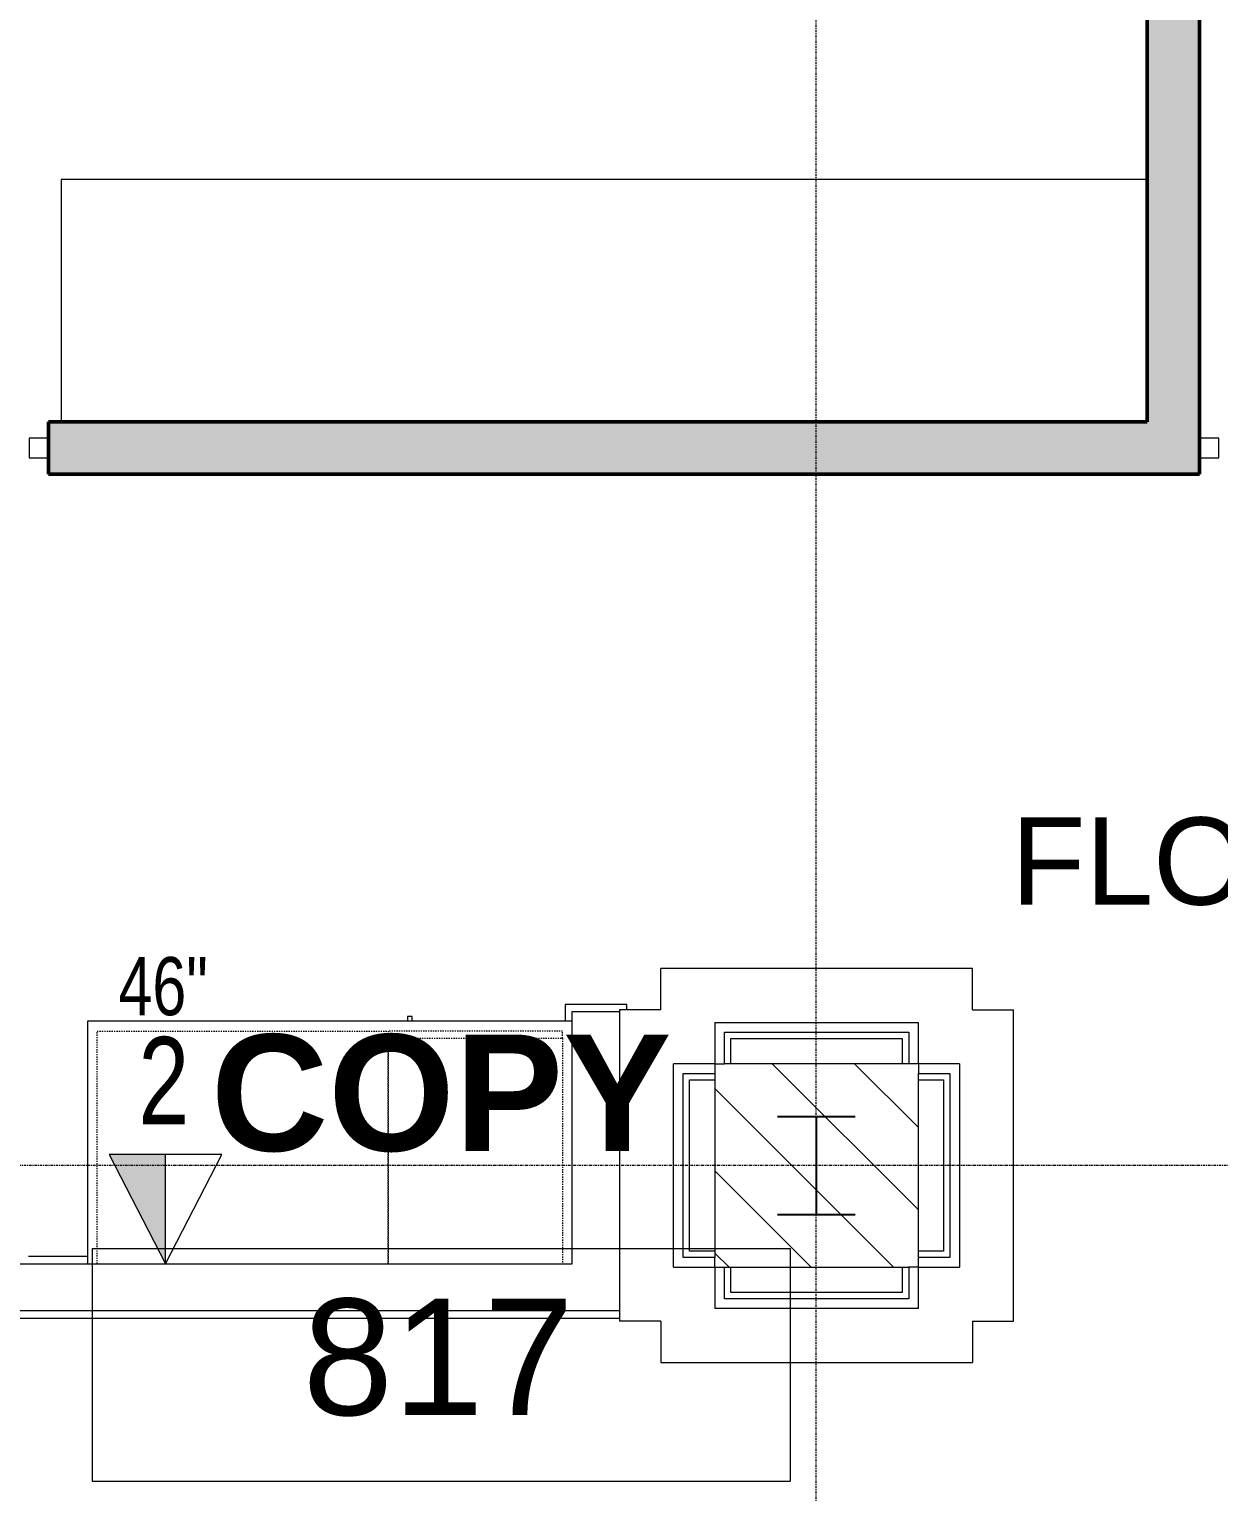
# Model space of a CAD drawing. Header units: inches. Extents: x -1205 to 1409, y -1117 to 895.
# Drawn here: x 30 to 152.6, y 488.9 to 639.7 of the extents above; entities that cross this region are included whole.
import ezdxf

# ---------------------------------------------------------------- set-up
doc = ezdxf.new("R2010")
doc.units = ezdxf.units.IN
doc.header["$MEASUREMENT"] = 0
doc.linetypes.add('Dash', pattern=[0.25, 0.125, -0.125])
doc.linetypes.add('Grid Line 1_4_', pattern=[0.4375, 0.25, -0.0625, 0.0625, -0.0625])
for name, color, linetype, lineweight in [('A-ANNO-NOTE', 131, 'Continuous', 9), ('A-AREA-IDEN', 2, 'Continuous', 9), ('A-GENM', 13, 'Continuous', 9), ('A-GLAZ-CWMG', 51, 'Continuous', 9), ('A-WALL', 113, 'Continuous', 13), ('A-WALL-PATT', 111, 'Continuous', 13), ('G-ANNO-TEXT', 231, 'Continuous', 9), ('I-WALL', 2, 'Continuous', 13), ('Q-CASE', 31, 'Continuous', 9), ('S-COLS', 52, 'Continuous', 13), ('S-COLS-SYMB', 171, 'Continuous', 20), ('S-GRID', 1, 'Continuous', 9)]:
    doc.layers.add(name, color=color, linetype=linetype, lineweight=lineweight)
doc.styles.add('Arial_1', font='arial.ttf', dxfattribs={"width": 0.75, "height": 9})
doc.styles.add('Arial_2', font='arial.ttf', dxfattribs={"width": 0.75, "height": 6})
doc.styles.add('Arial_3', font='arial.ttf', dxfattribs={"height": 9})
doc.styles.add('Arial_5', font='arial.ttf', dxfattribs={"height": 12})
doc.styles.add('Arial_B', font='arialbd.ttf', dxfattribs={"height": 12})

# ---------------------------------------------------------------- blocks, each defined once
blk = doc.blocks.new('Decorative-Column - 8th - Standard-V4-8TH FLOOR TELECOM PLAN')
at = {"layer": 'A-GENM'}
h = blk.add_hatch(dxfattribs=at)
h.set_pattern_fill('FP_13', color=53, style=0, pattern_type=2)
h.set_pattern_definition([(135, (-111.18, -522.006), (-4.24264, -4.24264), [])])
h.paths.add_polyline_path([(-10.5, -10), (10.5, -10), (10.5, 11), (-10.5, 11), (-10.5, -9)], flags=0)
at = {"layer": 'A-GENM', "color": 53}
for p, q in [((-16.07, 16.57), (-16.07, 20.82)), ((16.07, 20.82), (-16.07, 20.82)), ((16.07, 16.57), (16.07, 20.82)), ((-20.32, 16.57), (-20.32, -15.57)), ((-16.07, 16.57), (-20.32, 16.57)), ((-10.5, 15.25), (-10.5, 11)), ((-10.5, 15.25), (10.5, 15.25)), ((10.5, 11), (10.5, 15.25)), ((16.07, 16.57), (20.32, 16.57)), ((20.32, -15.57), (20.32, 16.57)), ((-9.5, 14.25), (9.5, 14.25)), ((-9.5, 11), (-9.5, 14.25)), ((-8.84, 11), (-8.84, 13.59)), ((-8.84, 13.59), (8.84, 13.59)), ((8.84, 13.59), (8.84, 11)), ((9.5, 14.25), (9.5, 11)), ((-14.75, -10), (-14.75, 11)), ((-10.5, 11), (-14.75, 11)), ((-10.5, 11), (-10.5, 10)), ((-10.5, 11), (-9.5, 11)), ((10.5, 11), (9.5, 11)), ((10.5, 11), (10.5, 10)), ((14.75, 11), (10.5, 11)), ((14.75, 11), (14.75, -10)), ((-13.75, 10), (-10.5, 10)), ((-13.75, -9), (-13.75, 10)), ((-13.09, -8.34), (-13.09, 9.34)), ((-13.09, 9.34), (-10.5, 9.34)), ((10.5, 10), (13.75, 10)), ((10.5, 9.34), (13.09, 9.34)), ((13.09, 9.34), (13.09, -8.34)), ((13.75, 10), (13.75, -9)), ((-10.5, -9), (-13.75, -9)), ((-10.5, -8.34), (-13.09, -8.34)), ((-10.5, -10), (-10.5, -9)), ((13.09, -8.34), (10.5, -8.34)), ((10.5, -10), (10.5, -9)), ((13.75, -9), (10.5, -9)), ((-14.75, -10), (-10.5, -10)), ((-10.5, -10), (-10.5, -14.25)), ((-10.5, -10), (-9.5, -10)), ((-9.5, -13.25), (-9.5, -10)), ((-8.84, -12.59), (-8.84, -10)), ((8.84, -10), (8.84, -12.59)), ((10.5, -10), (9.5, -10)), ((9.5, -10), (9.5, -13.25)), ((10.5, -10), (14.75, -10)), ((10.5, -14.25), (10.5, -10)), ((9.5, -13.25), (-9.5, -13.25)), ((8.84, -12.59), (-8.84, -12.59)), ((10.5, -14.25), (-10.5, -14.25)), ((-16.07, -15.57), (-20.32, -15.57)), ((-16.07, -15.57), (-16.07, -19.82)), ((16.07, -15.57), (20.32, -15.57)), ((16.07, -15.57), (16.07, -19.82)), ((-16.07, -19.82), (16.07, -19.82))]:
    blk.add_line(p, q, dxfattribs=at)
at = {"layer": 'S-COLS', "color": 133, "lineweight": 20}
for p, q in [((9.5, 11), (-9.5, 11)), ((-10.5, 10), (-10.5, -9)), ((10.5, -9), (10.5, 10)), ((-9.5, -10), (9.5, -10))]:
    blk.add_line(p, q, dxfattribs=at)
blk = doc.blocks.new('Counter Top wo Backsplash - 24_ Depth-5441253-8TH FLOOR TELECOM PLAN')
at = {"layer": 'Q-CASE'}
for p, q in [((2.74, -25), (2.74, 0)), ((-47.26, -25), (2.74, -25))]:
    blk.add_line(p, q, dxfattribs=at)
blk = doc.blocks.new('Rectangular Mullion - 2_ x 2_ Office Front-V101-8TH FLOOR TELECOM PLAN')
at = {"layer": 'A-GLAZ-CWMG', "color": 133, "lineweight": 20}
for p, q in [((-1, 1), (1, 1)), ((-1, -1), (-1, 1)), ((1, 1), (1, -1)), ((1, -1), (-1, -1))]:
    blk.add_line(p, q, dxfattribs=at)
blk = doc.blocks.new('Rectangular Mullion - 2_ x 2_ Office Front-V100-8TH FLOOR TELECOM PLAN')
at = {"layer": 'A-GLAZ-CWMG', "color": 133, "lineweight": 20}
for p, q in [((-2, 1), (0, 1)), ((-2, -1), (-2, 1)), ((0, 1), (0, -1)), ((0, -1), (-2, -1))]:
    blk.add_line(p, q, dxfattribs=at)
blk = doc.blocks.new('111 - 1_-6_ New-3069200-8TH FLOOR TELECOM PLAN')
at = {"layer": 'Q-CASE', "linetype": 'Dash'}
for p, q in [((-8.26, -23.25), (-8.26, 0)), ((9.74, 0), (9.74, -23.25)), ((-8.26, -23.25), (-8.26, -24)), ((9.74, -23.25), (-8.26, -23.25)), ((-8.26, -24), (9.74, -24)), ((9.74, -24), (9.74, -23.25))]:
    blk.add_line(p, q, dxfattribs=at)
at = {"layer": 'Q-CASE', "color": 53}
for p, q in [((7.24, -25), (7.24, -25.5)), ((7.24, -25.5), (7.73, -25.5)), ((7.73, -25.5), (7.73, -25))]:
    blk.add_line(p, q, dxfattribs=at)
blk = doc.blocks.new('100 - B2430-3566674-8TH FLOOR TELECOM PLAN')
at = {"layer": 'Q-CASE', "linetype": 'Dash'}
for p, q in [((-23.26, -24), (-23.26, 0)), ((6.74, 0), (6.74, -24)), ((6.74, -24), (-23.26, -24))]:
    blk.add_line(p, q, dxfattribs=at)
blk = doc.blocks.new('Wall Base - Wall Base-5492003-8TH FLOOR TELECOM PLAN')
at = {"layer": 'A-WALL', "color": 253}
for p, q in [((-64.38, 539.13), (-70.75, 539.13)), ((-70.75, 539.13), (-70.75, 538.57)), ((-64.38, 513.13), (-64.38, 539.13)), ((91.61, 539.13), (85.24, 539.13)), ((85.24, 539.13), (85.24, 537.38)), ((91.61, 538.57), (91.61, 539.13)), ((16.95, 513.13), (-64.38, 513.13)), ((18.88, 513.13), (18.14, 513.13)), ((25.68, 513.13), (21.18, 513.13)), ((28.71, 513.13), (27.97, 513.13)), ((35.99, 513.13), (29.9, 513.13)), ((-70, 506.76), (90.86, 506.76))]:
    blk.add_line(p, q, dxfattribs=at)
blk = doc.blocks.new('1236 - Counter Top - 24_ Depth-5624939-8TH FLOOR TELECOM PLAN')
at = {"layer": 'Q-CASE'}
for p, q in [((64.74, -25), (64.74, 0)), ((-47.26, -25), (64.74, -25))]:
    blk.add_line(p, q, dxfattribs=at)
blk = doc.blocks.new('18433_1 - AEO NY - CENTRAL_rvt-1-8TH FLOOR TELECOM PLAN')
at = {"layer": 'A-WALL-PATT'}
blk.add_hatch(color=253, dxfattribs=at).paths.add_polyline_path([(145.27, 599.2), (150.65, 599.2), (150.65, 800.76), (145.27, 800.76), (145.27, 614.95)], flags=0)
at = {"layer": 'A-WALL-PATT', "lineweight": 5}
h = blk.add_hatch(color=9, dxfattribs=at)
h.paths.add_polyline_path([(407.56, 593.82), (407.56, 599.2), (402.19, 599.2), (402.19, 593.82)], flags=0)
h.paths.add_polyline_path([(273.74, 593.82), (279.11, 593.82), (279.11, 599.2), (273.74, 599.2)], flags=0)
h.paths.add_polyline_path([(134.41, 593.82), (150.65, 593.82), (150.65, 599.2), (31.99, 599.2), (31.99, 593.82), (46.01, 593.82)], flags=0)
h.paths.add_polyline_path([(-33.64, 593.82), (-28.01, 593.82), (-28.01, 599.2), (-33.64, 599.2)], flags=0)
h.paths.add_polyline_path([(-418.06, 593.82), (-415.64, 593.82), (-415.64, 599.2), (-421.01, 599.2), (-421.01, 593.82)], flags=0)
h.paths.add_polyline_path([(-522.39, 593.82), (-517.01, 593.82), (-517.01, 599.2), (-522.39, 599.2)], flags=0)
at = {"layer": 'I-WALL', "color": 213, "lineweight": 50}
for p, q in [((145.27, 800.76), (145.27, 599.2)), ((150.65, 599.2), (150.65, 800.76)), ((145.27, 599.2), (31.99, 599.2)), ((31.99, 599.2), (31.99, 593.82)), ((150.65, 593.82), (150.65, 599.2)), ((31.99, 593.82), (150.65, 593.82))]:
    blk.add_line(p, q, dxfattribs=at)
at = {"layer": 'I-WALL', "color": 253}
for p, q in [((85.99, 512.38), (85.99, 538.38)), ((85.99, 538.38), (90.86, 538.38)), ((-65.13, 512.38), (85.99, 512.38)), ((90.86, 507.51), (-65.13, 507.51))]:
    blk.add_line(p, q, dxfattribs=at)
at = {"layer": 'S-GRID', "linetype": 'Grid Line 1_4_'}
for p, q in [((111.15, -529.37), (111.15, 870.85)), ((965.79, 522.51), (-931.82, 522.51))]:
    blk.add_line(p, q, dxfattribs=at)
at = {"color": 53, "lineweight": 9, "rotation": 180}
for name, p in [('1236 - Counter Top - 24_ Depth-5624939-8TH FLOOR TELECOM PLAN', (98.01, 599.2)), ('Counter Top wo Backsplash - 24_ Depth-5441253-8TH FLOOR TELECOM PLAN', (38.73, 512.38)), ('111 - 1_-6_ New-3069200-8TH FLOOR TELECOM PLAN', (76.73, 512.38)), ('100 - B2430-3566674-8TH FLOOR TELECOM PLAN', (43.73, 512.38))]:
    blk.add_blockref(name, p, dxfattribs=at)
at = {"color": 53, "lineweight": 9, "extrusion": (0, 0, -1), "rotation": 180}
for name, p in [('Rectangular Mullion - 2_ x 2_ Office Front-V100-8TH FLOOR TELECOM PLAN', (-31.99, 596.51)), ('Rectangular Mullion - 2_ x 2_ Office Front-V101-8TH FLOOR TELECOM PLAN', (-151.65, 596.51))]:
    blk.add_blockref(name, p, dxfattribs=at)
at = {"color": 53, "lineweight": 9}
for name, p in [('Decorative-Column - 8th - Standard-V4-8TH FLOOR TELECOM PLAN', (111.18, 522.01)), ('Wall Base - Wall Base-5492003-8TH FLOOR TELECOM PLAN', (0, 0))]:
    blk.add_blockref(name, p, dxfattribs=at)
blk = doc.blocks.new('W-Wide Flange-Column - W10X45-819166-8TH FLOOR TELECOM PLAN')
at = {"layer": 'S-COLS-SYMB', "color": 63, "lineweight": 25}
for p, q in [((-4.01, 5.05), (4.01, 5.05)), ((0, 5.05), (0, -5.05)), ((-4.01, -5.05), (4.01, -5.05))]:
    blk.add_line(p, q, dxfattribs=at)
blk = doc.blocks.new('5649_structural model_2019_rvt-1-8TH FLOOR TELECOM PLAN')
at = {"color": 123, "lineweight": 13}
blk.add_blockref('W-Wide Flange-Column - W10X45-819166-8TH FLOOR TELECOM PLAN', (111.15, 522.51), dxfattribs=at)
blk = doc.blocks.new('Room Tag - Room Tag-84095-8TH FLOOR TELECOM PLAN')
at = {"layer": 'A-AREA-IDEN'}
for p, q in [((-0.375, -0.0625), (-0.375, -0.3125)), ((-0.375, -0.0625), (0.375, -0.0625)), ((0.375, -0.0625), (0.375, -0.3125)), ((-0.375, -0.3125), (0.375, -0.3125))]:
    blk.add_line(p, q, dxfattribs=at)

msp = doc.modelspace()

# ---------------------------------------------------------------- block references
at = {"lineweight": 5}
msp.add_blockref('18433_1 - AEO NY - CENTRAL_rvt-1-8TH FLOOR TELECOM PLAN', (0, 0), dxfattribs=at)

# ---------------------------------------------------------------- next in the draw order: hatches: boundary and pattern name
at = {"layer": 'A-ANNO-NOTE'}
msp.add_hatch(color=256, dxfattribs=at).paths.add_polyline_path([(44.03, 512.38), (44.03, 523.63), (38.22, 523.63), (41.05, 518.15)], flags=0)

# ---------------------------------------------------------------- next in the draw order: linework, layer by layer
for p, q in [((44.03, 523.63), (38.22, 523.63)), ((38.22, 523.63), (44.03, 512.38)), ((44.03, 512.38), (44.03, 523.63))]:
    msp.add_line(p, q, dxfattribs=at)
at = {"layer": 'A-ANNO-NOTE', "lineweight": 20}
for p, q in [((38.22, 523.63), (44.03, 512.38)), ((49.84, 523.63), (38.22, 523.63)), ((44.03, 512.38), (49.84, 523.63))]:
    msp.add_line(p, q, dxfattribs=at)

# ---------------------------------------------------------------- next in the draw order: block references
at = {"lineweight": 5}
msp.add_blockref('5649_structural model_2019_rvt-1-8TH FLOOR TELECOM PLAN', (0, 0), dxfattribs=at)
at = {"layer": 'A-AREA-IDEN', "xscale": 95.99999999999994, "yscale": 95.99999999999994, "zscale": 95.99999999999994}
msp.add_blockref('Room Tag - Room Tag-84095-8TH FLOOR TELECOM PLAN', (72.47, 519.94), dxfattribs=at)

# ---------------------------------------------------------------- next in the draw order: texts
at = {"layer": 'A-ANNO-NOTE', "attachment_point": 1}
for s, insert, char_height, width, style in [('46"', (39.19, 544.01), 6, 11.3625, 'Arial_2'), ('2', (41.25, 535.76), 9, 6.363, 'Arial_1')]:
    msp.add_mtext(s, dxfattribs=dict(at, insert=insert, char_height=char_height, width=width, style=style))
at = {"layer": 'A-AREA-IDEN', "char_height": 12, "attachment_point": 1}
for s, insert, width, style in [('COPY', (48.72, 536.02), 57.267, 'Arial_B'), ('817', (58.19, 508.77), 33.633, 'Arial_5')]:
    msp.add_mtext(s, dxfattribs=dict(at, insert=insert, width=width, style=style))
at = {"layer": 'G-ANNO-TEXT', "color": 7, "insert": (131.22, 558.41), "char_height": 9, "width": 270.579, "attachment_point": 1, "style": 'Arial_3'}
msp.add_mtext('FLOOR BOX LOCATION BY OTHERS.', dxfattribs=at)

doc.saveas('drawing.dxf')
